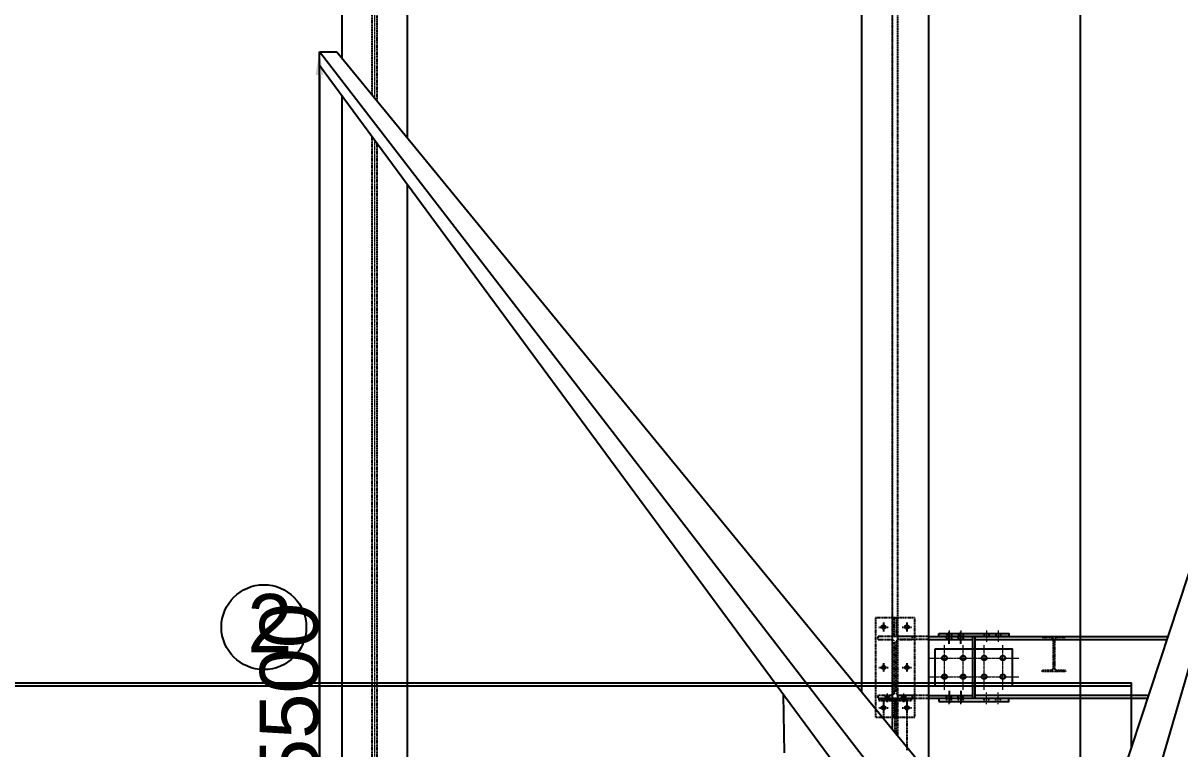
# Model space of a CAD drawing. Header units: millimetres. Extents: x 13669 to 217197, y -88248 to 24578.
# Drawn here: x 62328 to 67284, y -16422 to -13312 of the extents above; entities that cross this region are included whole.
import ezdxf

# ---------------------------------------------------------------- set-up
doc = ezdxf.new("R2010")
doc.units = ezdxf.units.MM
doc.linetypes.add('CENTER2', pattern=[1.125, 0.75, -0.125, 0.125, -0.125])
doc.linetypes.add('DASHED2', pattern=[0.375, 0.25, -0.125])
doc.layers.add('TITULOS', color=6, linetype='Continuous', lineweight=60)
doc.layers.add('Tx_EJES', color=1, linetype='CENTER2', lineweight=5)
for name, color, linetype in [('Tx-DDIM', 1, 'Continuous'), ('Tx_M_EQUIPOS', 4, 'Continuous'), ('Tx_M_EXISTENTES', 8, 'Continuous'), ('Tx_M_OCULTOS', 2, 'DASHED2'), ('Tx_M_OCULTOS FINO', 1, 'DASHED2')]:
    doc.layers.add(name, color=color, linetype=linetype)
doc.styles.get("Standard").update_dxf_attribs({"font": 'arial.ttf'})
doc.dimstyles.new('ISO-25', dxfattribs={"dimtxt": 2.5, "dimasz": 2.5, "dimexe": 1.25, "dimexo": 0.625, "dimtad": 1, "dimtxsty": 'Standard', "dimcen": 2.5, "dimadec": 0, "dimazin": 0, "dimtfac": 1, "dimtmove": 0, "dimatfit": 3, "dimfxl": 1, "dimarcsym": 0})

# ---------------------------------------------------------------- blocks, each defined once
blk = doc.blocks.new('A$Cd38fd534')
at = {"layer": 'Tx_EJES'}
for p, q in [((0, -135.8), (0, 55.8)), ((80, -135.8), (80, 55.8)), ((170, -135.8), (170, 55.8)), ((250, -135.8), (250, 55.8)), ((-69.1, 0), (319.1, 0)), ((-69.1, -80), (319.1, -80))]:
    blk.add_line(p, q, dxfattribs=at)
at = {"layer": 'Tx_M_EQUIPOS'}
blk.add_lwpolyline([(-40, 40), (290, 40), (290, -120), (-40, -120)], close=True, dxfattribs=at)
for centre in [(0, 0), (80, 0), (170, 0), (250, 0), (0, -80), (80, -80), (170, -80), (250, -80)]:
    blk.add_circle(centre, 10.5, dxfattribs=at)
blk = doc.blocks.new('A$C03c238ad')
at = {"layer": 'Tx_M_OCULTOS FINO'}
for p, q in [((-50, 58.7), (-50, 21.3)), ((50, 58.7), (50, 21.3)), ((-70.7, 40), (-29.3, 40)), ((29.3, 40), (70.7, 40)), ((-70.7, -133), (-29.3, -133)), ((-50, -114.3), (-50, -151.7)), ((29.3, -133), (70.7, -133)), ((50, -114.3), (50, -151.7)), ((-50, -287.3), (-50, -324.7)), ((50, -287.3), (50, -324.7)), ((-70.7, -306), (-29.3, -306)), ((29.3, -306), (70.7, -306))]:
    blk.add_line(p, q, dxfattribs=at)
for points in [[(-84, -346), (84, -346), (84, 80), (-84, 80)], [(-3.9, 80), (3.9, 80), (3.9, 0), (-3.9, 0)], [(-3.9, -266), (3.9, -266), (3.9, -346), (-3.9, -346)]]:
    blk.add_lwpolyline(points, close=True, dxfattribs=at)
for centre in [(-50, 40), (50, 40), (-50, -133), (50, -133), (-50, -306), (50, -306)]:
    blk.add_circle(centre, 8.5, dxfattribs=at)
blk = doc.blocks.new('A$Cf5f8315d')
at = {"layer": 'Tx_EJES'}
blk.add_line((-21.3, 0), (0, 0), dxfattribs=at)
at = {"layer": 'Tx_M_OCULTOS'}
for p, q in [((-13, 8.5), (0, 8.5)), ((-13, -8.5), (0, -8.5))]:
    blk.add_line(p, q, dxfattribs=at)
blk = doc.blocks.new('*D404')
at = {"color": 0, "lineweight": -2, "transparency": 16777216}
for p, q in [((63598.1, -13434.9), (63598.7, -13434.9)), ((63597.5, -13534.9), (63597.5, -18834.9)), ((63598.1, -18934.9), (63598.7, -18934.9))]:
    blk.add_line(p, q, dxfattribs=at)
at = {"color": 0, "transparency": 16777216}
for points in [[(63580.8, -13534.9), (63614.1, -13534.9), (63597.5, -13434.9)], [(63580.8, -18834.9), (63614.1, -18834.9), (63597.5, -18934.9)]]:
    blk.add_solid(points, dxfattribs=at)
at = {"layer": 'Defpoints', "color": 0, "transparency": 16777216}
for p in [(63597.5, -13434.9), (63597.5, -18934.9), (63597.5, -18934.9)]:
    blk.add_point(p, dxfattribs=at)
at = {"color": 0, "transparency": 16777216, "insert": (63469.2, -16184.9), "char_height": 250, "attachment_point": 5, "rotation": 90}
blk.add_mtext('5500', dxfattribs=at)

msp = doc.modelspace()

# ---------------------------------------------------------------- linework, layer by layer
for p, q in [((66858.747209, -41096.5103467), (66858.747209, -7128.4107802)), ((63597.4743577, -18934.9465934), (63597.4743577, -13434.9465934)), ((66858.747209, -17665.7459496), (63597.4743577, -13434.9465934)), ((63597.4743577, -13434.9465934), (63671.9513534, -13434.9465934)), ((63671.9513534, -13434.9465934), (66989.0503195, -17478.5596871)), ((66728.4442188, -17478.5596871), (68057.3460494, -13434.9465934)), ((66858.747209, -17665.7459496), (68094.3746776, -13434.9465934)), ((66616.0086607, -17586.8114354), (63597.4743577, -13493.0063321)), ((66858.747209, -41096.5104442), (66858.747209, -14397.8539817))]:
    msp.add_line(p, q)
msp.add_circle((63359.7058427, -15900.6051497), 181.7369755)
at = {"layer": 'Tx-DDIM'}
for p, q in [((66295.7744279, -15972.6768568), (66295.7744279, -15920.21633)), ((66345.7744279, -15972.6768568), (66345.7744279, -15920.21633)), ((66295.7744279, -16173.21633), (66295.7744279, -16225.6768568)), ((66345.7744279, -16173.21633), (66345.7744279, -16225.6768568))]:
    msp.add_line(p, q, dxfattribs=at)
at = {"layer": 'Tx_EJES'}
for p, q in [((63834.4744281, -9582.9670959), (63834.4744281, -13633.0656243)), ((63834.4744281, -13814.4312357), (63834.4744281, -18859.5465934)), ((66296.109871, -15915.0425747), (66296.109871, -15964.8506116)), ((66346.109871, -15915.0425564), (66346.109871, -15964.8505932)), ((66456.109871, -15915.0425564), (66456.109871, -15964.8505932)), ((66506.109871, -15915.0425747), (66506.109871, -15964.8506116)), ((66256.9244279, -16032.9465934), (66294.6244279, -16032.9465934)), ((66275.7744279, -16051.7965934), (66275.7744279, -16014.0965934)), ((66336.9244279, -16032.9465934), (66374.6244279, -16032.9465934)), ((66355.7744279, -16051.7965934), (66355.7744279, -16014.0965934)), ((66275.7744279, -16131.7965934), (66275.7744279, -16094.0965934)), ((66355.7744279, -16131.7965934), (66355.7744279, -16094.0965934)), ((66256.9244279, -16112.9465934), (66294.6244279, -16112.9465934)), ((66336.9244279, -16112.9465934), (66374.6244279, -16112.9465934)), ((66296.109871, -16230.8506115), (66296.109871, -16181.0425747)), ((66346.109871, -16230.8506299), (66346.109871, -16181.0425931)), ((66456.109871, -16230.8506299), (66456.109871, -16181.0425931)), ((66506.109871, -16230.8506115), (66506.109871, -16181.0425747))]:
    msp.add_line(p, q, dxfattribs=at)
at = {"layer": 'Tx_EJES', "extrusion": (6.12323e-17, 1, -1.83697e-16)}
msp.add_line((66053.1744279, -16337.7073797), (66053.1744279, -9677.9867622), dxfattribs=at)
at = {"layer": 'Tx_M_EQUIPOS'}
for p, q in [((66207.9744279, -15952.9465934), (66395.7744279, -15952.9465934)), ((66406.109871, -15939.9465931), (67234.0973834, -15939.9465931)), ((66406.109871, -15952.9465947), (67229.8250323, -15952.9466013)), ((66207.9744279, -16192.9465934), (66395.7744279, -16192.9465934)), ((67150.9509113, -16192.9465931), (66406.109871, -16192.9465931)), ((67146.6785629, -16205.9465931), (66406.109871, -16205.9465931))]:
    msp.add_line(p, q, dxfattribs=at)
for points in [[(63974.4744281, -13803.7285557), (63974.4744281, -10760.9747686), (63974.4744281, -10094.2665935), (63694.4744281, -10094.2665935), (63694.4744281, -10745.0747686), (63694.4744281, -13462.402693)], [(66209.3098708, -16528.0397539), (66209.3098708, -10760.9747686), (66207.9744279, -10094.2665935), (65920.9744279, -10094.2665935), (65920.3098708, -10745.0747686), (65920.3098708, -16175.7427027)], [(63694.4744281, -13624.5600411), (63694.4744281, -18859.5465934)], [(63974.4744281, -18859.5465934), (63974.4744281, -14004.3024305)], [(66207.9744279, -15939.9465934), (66395.7744279, -15939.9465934), (66395.7744279, -16205.9465934), (66207.9744279, -16205.9465934)], [(66406.109871, -15939.9465931), (66406.109871, -16205.9465931)]]:
    msp.add_lwpolyline(points, dxfattribs=at)
for points in [[(66251.1217825, -15927.2465931), (66551.1217825, -15927.2465931), (66551.1217825, -15939.9465931), (66251.1217825, -15939.9465931)], [(66251.1217825, -16218.6465931), (66551.1217825, -16218.6465931), (66551.1217825, -16205.9465931), (66251.1217825, -16205.9465931)]]:
    msp.add_lwpolyline(points, close=True, dxfattribs=at)
for centre in [(66275.7744279, -16032.9465934), (66355.7744279, -16032.9465934), (66275.7744279, -16112.9465934), (66355.7744279, -16112.9465934)]:
    msp.add_circle(centre, 10.5, dxfattribs=at)
at = {"layer": 'Tx_M_EXISTENTES'}
for p, q in [((62034.974428, -16139.3579927), (67077.3315065, -16139.3579927)), ((62034.974428, -16151.3579927), (67077.3315065, -16151.3579927)), ((67077.3315065, -16416.9574134), (67077.3315065, -16139.3579927)), ((65590.3430069, -16439.3579927), (65586.0885275, -16190.0102485))]:
    msp.add_line(p, q, dxfattribs=at)
for centre in [(66275.7744279, -16032.9465934), (66355.7744279, -16032.9465934), (66275.7744279, -16112.9465934), (66355.7744279, -16112.9465934)]:
    msp.add_circle(centre, 9.525, dxfattribs=at)
at = {"layer": 'Tx_M_OCULTOS', "extrusion": (6.12323e-17, 1, -1.83697e-16)}
for p, q in [((63823.1744281, -13619.2906877), (63823.1744281, -10094.2665935)), ((63845.7744281, -13646.8405609), (63845.7744281, -10094.2665935)), ((66053.1744279, -16337.7073797), (66053.1744279, -10094.2665935)), ((66075.7744279, -16365.2572529), (66075.7744279, -10094.2665935)), ((63823.1744281, -18859.5465934), (63823.1744281, -13799.1059179)), ((63845.7744281, -18859.5465934), (63845.7744281, -13829.7565536))]:
    msp.add_line(p, q, dxfattribs=at)
at = {"layer": 'Tx_M_OCULTOS'}
for p, q in [((66207.9744279, -15939.9465934), (66075.7744279, -15939.9465934)), ((66207.9744279, -15952.9465934), (66075.7744279, -15952.9465934)), ((66285.2692881, -15952.9465934), (66285.2692881, -15939.9465934)), ((66285.609871, -15927.2466115), (66285.609871, -15952.9465711)), ((66306.2795676, -15952.9465934), (66306.2795676, -15939.9465934)), ((66306.609871, -15927.2466115), (66306.609871, -15952.9465756)), ((66335.2692881, -15952.9465934), (66335.2692881, -15939.9465934)), ((66335.609871, -15927.2466115), (66335.609871, -15952.9465818)), ((66356.2795676, -15952.9465934), (66356.2795676, -15939.9465934)), ((66356.609871, -15927.2466115), (66356.609871, -15952.9465862)), ((66445.609871, -15927.2466115), (66445.609871, -15940.2466115)), ((66466.609871, -15927.2466115), (66466.609871, -15940.2466115)), ((66495.609871, -15927.2466115), (66495.609871, -15940.2466115)), ((66516.609871, -15927.2466115), (66516.609871, -15940.2466115)), ((66207.9744279, -16192.9465934), (66075.7744279, -16192.9465934)), ((66207.9744279, -16205.9465934), (66075.7744279, -16205.9465934)), ((66285.2692881, -16205.9465934), (66285.2692881, -16192.9465934)), ((66285.609871, -16218.6465748), (66285.609871, -16192.9466152)), ((66306.2795676, -16205.9465934), (66306.2795676, -16192.9465934)), ((66306.609871, -16218.6465748), (66306.609871, -16192.9466107)), ((66335.2692881, -16205.9465934), (66335.2692881, -16192.9465934)), ((66335.609871, -16218.6465748), (66335.609871, -16192.9466045)), ((66356.2795676, -16205.9465934), (66356.2795676, -16192.9465934)), ((66356.609871, -16218.6465748), (66356.609871, -16192.9466)), ((66445.609871, -16218.6465748), (66445.609871, -16205.6465748)), ((66466.609871, -16218.6465748), (66466.609871, -16205.6465748)), ((66495.609871, -16218.6465748), (66495.609871, -16205.6465748)), ((66516.609871, -16218.6465748), (66516.609871, -16205.6465748))]:
    msp.add_line(p, q, dxfattribs=at)
msp.add_lwpolyline([(66733.119871, -16084.4865931, 0.4142135624), (66742.649871, -16074.9565931), (66742.649871, -15954.9365931, 0.4142135624), (66733.119871, -15945.4065931), (66694.809871, -15945.4065931), (66694.809871, -15939.9465931), (66794.809871, -15939.9465931), (66794.809871, -15945.4065931), (66756.499871, -15945.4065931, 0.4142135624), (66746.969871, -15954.9365931), (66746.969871, -16074.9565931, 0.4142135624), (66756.499871, -16084.4865931), (66794.809871, -16084.4865931), (66794.809871, -16089.9465931), (66694.809871, -16089.9465931), (66694.809871, -16084.4865931)], format="xyb", close=True, dxfattribs=at)
at = {"layer": 'Tx_M_OCULTOS FINO'}
for p, q in [((66021.309871, -16205.9465942), (66021.309871, -16215.4465942)), ((66021.309871, -16205.9465942), (66021.309871, -16205.9465942)), ((66029.809871, -16196.8222837), (66029.809871, -16221.4392662)), ((66038.309871, -16205.9465942), (66038.309871, -16215.4465942)), ((66038.309871, -16205.9465942), (66038.309871, -16205.9465942)), ((66091.309871, -16205.9465942), (66091.309871, -16215.4465942)), ((66091.309871, -16205.9465942), (66091.309871, -16205.9465942)), ((66099.809871, -16196.8222837), (66099.809871, -16221.4392662)), ((66108.309871, -16205.9465942), (66108.309871, -16215.4465942)), ((66108.309871, -16205.9465942), (66108.309871, -16205.9465942)), ((66014.809871, -16215.4465942), (66014.809871, -16290.9401816)), ((66062.649871, -16215.4465942), (66062.649871, -16349.2581433)), ((66066.969871, -16215.4465942), (66066.969871, -16354.5243137)), ((66114.809871, -16215.4465942), (66114.809871, -16427.3579927))]:
    msp.add_line(p, q, dxfattribs=at)
msp.add_lwpolyline([(66081.3118301, -15952.9465754), (66138.8118301, -15952.9465754), (66138.8118301, -15939.9465754), (65990.8118301, -15939.9465754), (65990.8118301, -15952.9465754), (66048.3118301, -15952.9465754, -0.4142135624), (66061.0118301, -15965.6465754), (66061.0118301, -16180.2465754, -0.4142135624), (66048.3118301, -16192.9465754), (65990.8118301, -16192.9465754), (65990.8118301, -16205.9465754), (66138.8118301, -16205.9465754), (66138.8118301, -16192.9465754), (66081.3118301, -16192.9465754, -0.4142135624), (66068.6118301, -16180.2465754), (66068.6118301, -15965.6465754, -0.4142135624)], format="xyb", close=True, dxfattribs=at)
msp.add_lwpolyline([(66134.809871, -16205.9465942), (65994.809871, -16205.9465942), (65994.809871, -16215.4465942), (66134.809871, -16215.4465942)], close=True, dxfattribs=at)

# ---------------------------------------------------------------- block references
at = {"layer": 'TITULOS'}
msp.add_blockref('A$Cd38fd534', (66276.109871, -16032.9465931), dxfattribs=at)
at = {"layer": 'Tx_M_EQUIPOS'}
msp.add_blockref('A$C03c238ad', (66064.837612, -15939.9465942), dxfattribs=at)
at = {"layer": 'Tx_M_OCULTOS FINO', "rotation": 270}
for p in [(66029.809871, -16205.9465754), (66099.809871, -16205.9465754)]:
    msp.add_blockref('A$Cf5f8315d', p, dxfattribs=at)

# ---------------------------------------------------------------- texts
at = {"insert": (63288.3517379, -15758.5395895), "char_height": 250, "attachment_point": 1}
msp.add_mtext_dynamic_manual_height_columns('{\\C244;\\c1973145;2}', width=532.988011806, gutter_width=12.5, heights=[0], dxfattribs=at)

# ---------------------------------------------------------------- dimensions: what is measured, and where the dimension line sits
dim = msp.add_linear_dim(base=(63597.4743577, -18934.9465934), p1=(63597.4743577, -13434.9465934), p2=(63597.4743577, -18934.9465934), angle=90, dimstyle='ISO-25', override={"dimtxt": 250, "dimasz": 100})
dim.commit()
dim.dimension.update_dxf_attribs({"geometry": '*D404', "text_midpoint": (63469.2061108, -16184.9465934)})

doc.saveas('drawing.dxf')
